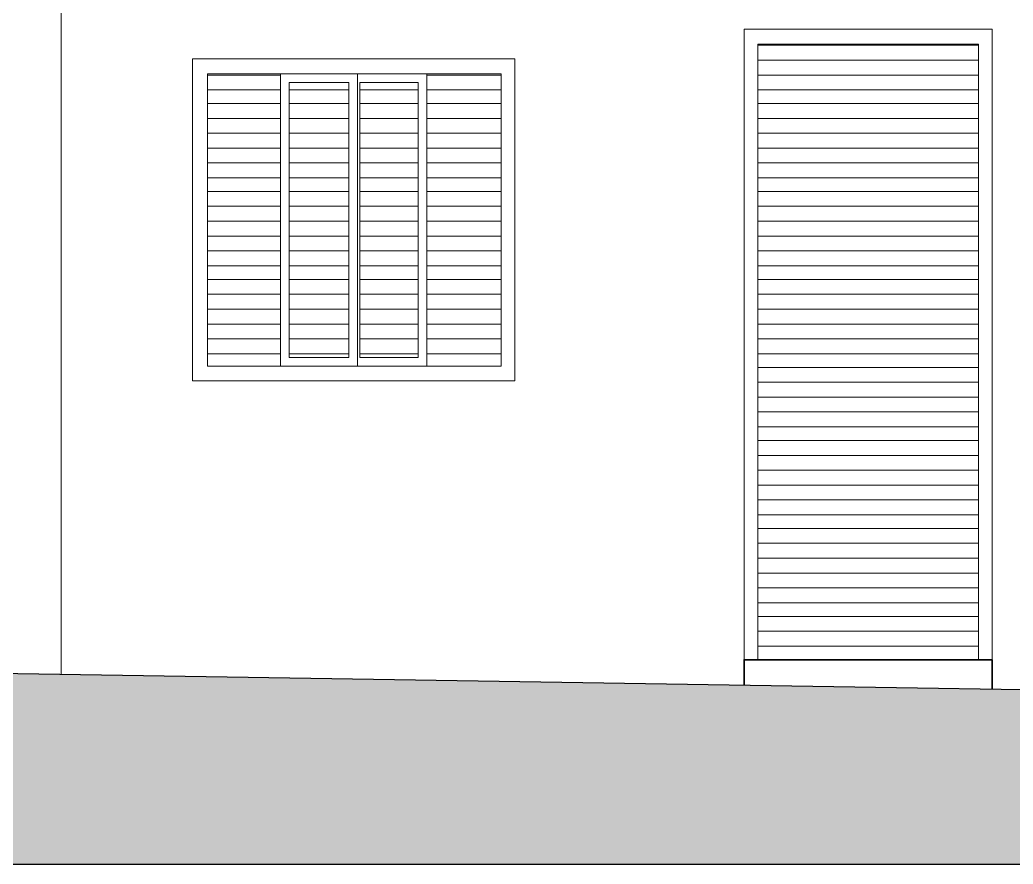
# Model space of a CAD drawing. Header units: millimetres. Extents: x 8244 to 20884, y 539 to 5034.
# Drawn here: x 11357 to 14751, y 539 to 3426 of the extents above; entities that cross this region are included whole.
import ezdxf

# ---------------------------------------------------------------- set-up
doc = ezdxf.new("R2010")
doc.units = ezdxf.units.MM
for name, color, linetype, lineweight in [('A-ALV-___-___-EXI', 250, 'Continuous', 25), ('A-BAS-___-___-EXI', 250, 'Continuous', 25), ('A-JAN-___-___-EXI', 250, 'Continuous', 25), ('A-POR-___-___-EXI', 250, 'Continuous', 25)]:
    doc.layers.add(name, color=color, linetype=linetype, lineweight=lineweight)

msp = doc.modelspace()

# ---------------------------------------------------------------- hatches: boundary and pattern name
at = {"layer": 'A-BAS-___-___-EXI', "true_color": 0xcb9898}
msp.add_hatch(color=253, dxfattribs=at).paths.add_polyline_path([(20787, 539.1), (20787, 1039), (8345.9, 1238.1), (8345.9, 539.1)])

# ---------------------------------------------------------------- linework, layer by layer
at = {"layer": 'A-ALV-___-___-EXI', "color": 248, "lineweight": 15}
msp.add_line((11497.5, 3877.1), (11497.5, 1187.6), dxfattribs=at)
at = {"layer": 'A-BAS-___-___-EXI'}
msp.add_lwpolyline([(8345.9, 1238.1), (8345.9, 539.1), (20787, 539.1), (20787, 1039)], close=True, dxfattribs=at)
at = {"layer": 'A-JAN-___-___-EXI', "color": 248, "lineweight": 15}
for p, q in [((11997.3, 3237.5), (12247.2, 3237.5)), ((12247.2, 3241.7), (12247.2, 2242)), ((12509.9, 3241.7), (12509.9, 2242)), ((12747.1, 3241.7), (12747.1, 2242)), ((12747.1, 3237.5), (13001.2, 3237.5)), ((11997.3, 3186.6), (12247.2, 3186.6)), ((12276.9, 3186.6), (12480.2, 3186.6)), ((12518.3, 3186.6), (12717.4, 3186.6)), ((12747.1, 3186.6), (13001.2, 3186.6)), ((11997.3, 3140), (12247.2, 3140)), ((12276.9, 3140), (12480.2, 3140)), ((12518.3, 3140), (12717.4, 3140)), ((12747.1, 3140), (13001.2, 3140)), ((11997.3, 3089.2), (12247.2, 3089.2)), ((12276.9, 3089.2), (12480.2, 3089.2)), ((12518.3, 3089.2), (12717.4, 3089.2)), ((12747.1, 3089.2), (13001.2, 3089.2)), ((11997.3, 3038.4), (12247.2, 3038.4)), ((12276.9, 3038.4), (12480.2, 3038.4)), ((12518.3, 3038.4), (12717.4, 3038.4)), ((12747.1, 3038.4), (13001.2, 3038.4)), ((11997.3, 2987.6), (12247.2, 2987.6)), ((12276.9, 2987.6), (12480.2, 2987.6)), ((12518.3, 2987.6), (12717.4, 2987.6)), ((12747.1, 2987.6), (13001.2, 2987.6)), ((11997.3, 2936.7), (12247.2, 2936.7)), ((12276.9, 2936.7), (12480.2, 2936.7)), ((12518.3, 2936.7), (12717.4, 2936.7)), ((12747.1, 2936.7), (13001.2, 2936.7)), ((11997.3, 2885.9), (12247.2, 2885.9)), ((12276.9, 2885.9), (12480.2, 2885.9)), ((12518.3, 2885.9), (12717.4, 2885.9)), ((12747.1, 2885.9), (13001.2, 2885.9)), ((11997.3, 2839.3), (12247.2, 2839.3)), ((12276.9, 2839.3), (12480.2, 2839.3)), ((12518.3, 2839.3), (12717.4, 2839.3)), ((12747.1, 2839.3), (13001.2, 2839.3)), ((11997.3, 2788.5), (12247.2, 2788.5)), ((12276.9, 2788.5), (12480.2, 2788.5)), ((12518.3, 2788.5), (12717.4, 2788.5)), ((12747.1, 2788.5), (13001.2, 2788.5)), ((11997.3, 2737.6), (12247.2, 2737.6)), ((12276.9, 2737.6), (12480.2, 2737.6)), ((12518.3, 2737.6), (12717.4, 2737.6)), ((12747.1, 2737.6), (13001.2, 2737.6)), ((11997.3, 2686.8), (12247.2, 2686.8)), ((12276.9, 2686.8), (12480.2, 2686.8)), ((12518.3, 2686.8), (12717.4, 2686.8)), ((12747.1, 2686.8), (13001.2, 2686.8)), ((11997.3, 2636), (12247.2, 2636)), ((12276.9, 2636), (12480.2, 2636)), ((12518.3, 2636), (12717.4, 2636)), ((12747.1, 2636), (13001.2, 2636)), ((11997.3, 2585.1), (12247.2, 2585.1)), ((12276.9, 2585.1), (12480.2, 2585.1)), ((12518.3, 2585.1), (12717.4, 2585.1)), ((12747.1, 2585.1), (13001.2, 2585.1)), ((11997.3, 2538.5), (12247.2, 2538.5)), ((12276.9, 2538.5), (12480.2, 2538.5)), ((12518.3, 2538.5), (12717.4, 2538.5)), ((12747.1, 2538.5), (13001.2, 2538.5)), ((11997.3, 2487.7), (12247.2, 2487.7)), ((12276.9, 2487.7), (12480.2, 2487.7)), ((12518.3, 2487.7), (12717.4, 2487.7)), ((12747.1, 2487.7), (13001.2, 2487.7)), ((11997.3, 2436.9), (12247.2, 2436.9)), ((12276.9, 2436.9), (12480.2, 2436.9)), ((12518.3, 2436.9), (12717.4, 2436.9)), ((12747.1, 2436.9), (13001.2, 2436.9)), ((11997.3, 2386), (12247.2, 2386)), ((12276.9, 2386), (12480.2, 2386)), ((12518.3, 2386), (12717.4, 2386)), ((12747.1, 2386), (13001.2, 2386)), ((11997.3, 2335.2), (12247.2, 2335.2)), ((12276.9, 2335.2), (12480.2, 2335.2)), ((12518.3, 2335.2), (12717.4, 2335.2)), ((12747.1, 2335.2), (13001.2, 2335.2)), ((11997.3, 2284.4), (12247.2, 2284.4)), ((12276.9, 2284.4), (12480.2, 2284.4)), ((12518.3, 2284.4), (12717.4, 2284.4)), ((12747.1, 2284.4), (13001.2, 2284.4))]:
    msp.add_line(p, q, dxfattribs=at)
at = {"layer": 'A-JAN-___-___-EXI', "color": 248, "lineweight": 15, "flags": 128}
for points in [[(13047.8, 2191.2), (11946.5, 2191.2), (11946.5, 3292.5), (13047.8, 3292.5)], [(13001.2, 2242), (11997.3, 2242), (11997.3, 3241.7), (13001.2, 3241.7)], [(12480.2, 2271.7), (12480.2, 3212.1), (12276.9, 3212.1), (12276.9, 2271.7)], [(12717.4, 2271.7), (12518.3, 2271.7), (12518.3, 3212.1), (12717.4, 3212.1)]]:
    msp.add_lwpolyline(points, close=True, dxfattribs=at)
at = {"layer": 'A-POR-___-___-EXI', "color": 248, "lineweight": 15}
for p, q in [((13878.1, 3339.1), (14632.1, 3339.1)), ((13878.1, 3288.3), (14632.1, 3288.3)), ((13878.1, 3237.5), (14632.1, 3237.5)), ((13878.1, 3186.6), (14632.1, 3186.6)), ((13878.1, 3140), (14632.1, 3140)), ((13878.1, 3089.2), (14632.1, 3089.2)), ((13878.1, 3038.4), (14632.1, 3038.4)), ((13878.1, 2987.6), (14632.1, 2987.6)), ((13878.1, 2936.7), (14632.1, 2936.7)), ((13878.1, 2885.9), (14632.1, 2885.9)), ((13878.1, 2839.3), (14632.1, 2839.3)), ((13878.1, 2788.5), (14632.1, 2788.5)), ((13878.1, 2737.6), (14632.1, 2737.6)), ((13878.1, 2686.8), (14632.1, 2686.8)), ((13878.1, 2636), (14632.1, 2636)), ((13878.1, 2585.1), (14632.1, 2585.1)), ((13878.1, 2538.5), (14632.1, 2538.5)), ((13878.1, 2487.7), (14632.1, 2487.7)), ((13878.1, 2436.9), (14632.1, 2436.9)), ((13878.1, 2386), (14632.1, 2386)), ((13878.1, 2335.2), (14632.1, 2335.2)), ((13878.1, 2284.4), (14632.1, 2284.4)), ((13878.1, 2237.8), (14632.1, 2237.8)), ((13878.1, 2186.9), (14632.1, 2186.9)), ((13878.1, 2136.1), (14632.1, 2136.1)), ((13878.1, 2085.3), (14632.1, 2085.3)), ((13878.1, 2034.4), (14632.1, 2034.4)), ((13878.1, 1987.9), (14632.1, 1987.9)), ((13878.1, 1937), (14632.1, 1937)), ((13878.1, 1886.2), (14632.1, 1886.2)), ((13878.1, 1835.4), (14632.1, 1835.4)), ((13878.1, 1784.5), (14632.1, 1784.5)), ((13878.1, 1733.7), (14632.1, 1733.7)), ((13878.1, 1687.1), (14632.1, 1687.1)), ((13878.1, 1636.3), (14632.1, 1636.3)), ((13878.1, 1585.4), (14632.1, 1585.4)), ((13878.1, 1534.6), (14632.1, 1534.6)), ((13878.1, 1483.8), (14632.1, 1483.8)), ((13878.1, 1432.9), (14632.1, 1432.9)), ((13878.1, 1386.3), (14632.1, 1386.3)), ((13878.1, 1335.5), (14632.1, 1335.5)), ((13878.1, 1284.7), (14632.1, 1284.7))]:
    msp.add_line(p, q, dxfattribs=at)
at = {"layer": 'A-POR-___-___-EXI', "color": 248, "lineweight": 15, "flags": 128}
for points in [[(13831.5, 1238.1), (13831.5, 3394.2), (14678.7, 3394.2), (14678.7, 1238.1)], [(13878.1, 1238.1), (13878.1, 3343.4), (14632.1, 3343.4), (14632.1, 1238.1)]]:
    msp.add_lwpolyline(points, dxfattribs=at)
at = {"layer": 'A-POR-___-___-EXI', "color": 28, "lineweight": 35, "flags": 128}
msp.add_lwpolyline([(13831.5, 1150.3), (13831.5, 1238.1), (14678.7, 1238.1), (14678.7, 1136.7)], dxfattribs=at)

doc.saveas('drawing.dxf')
